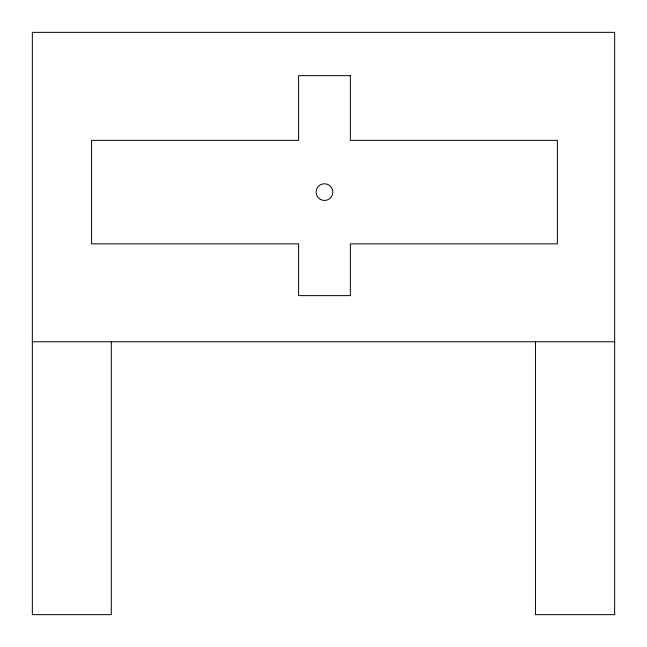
<?xml version="1.0" encoding="UTF-8"?>
<svg xmlns="http://www.w3.org/2000/svg" width="647" height="647" viewBox="0 0 647 647"><rect width="100%" height="100%" fill="white"/><g stroke="black" fill="none" stroke-linecap="round" stroke-linejoin="round"><path stroke-width="0.97" d="M32.35 341.753L614.65 341.753M535.449 341.753L535.449 614.65L614.65 614.65L614.65 32.35L32.35 32.35L32.35 614.65L111.3 614.65L111.3 341.753M350.359 75.642L298.599 75.642L298.599 140.342L91.559 140.342L91.559 243.862L298.599 243.862L298.599 295.622L350.359 295.622L350.359 243.862L557.399 243.862L557.399 140.342L350.359 140.342L350.359 75.642M320.297 199.341A8.354 8.354 0 0 0 332.833 192.102A8.354 8.354 0 0 0 320.297 184.872A8.354 8.354 0 0 0 320.297 199.341"/></g></svg>
